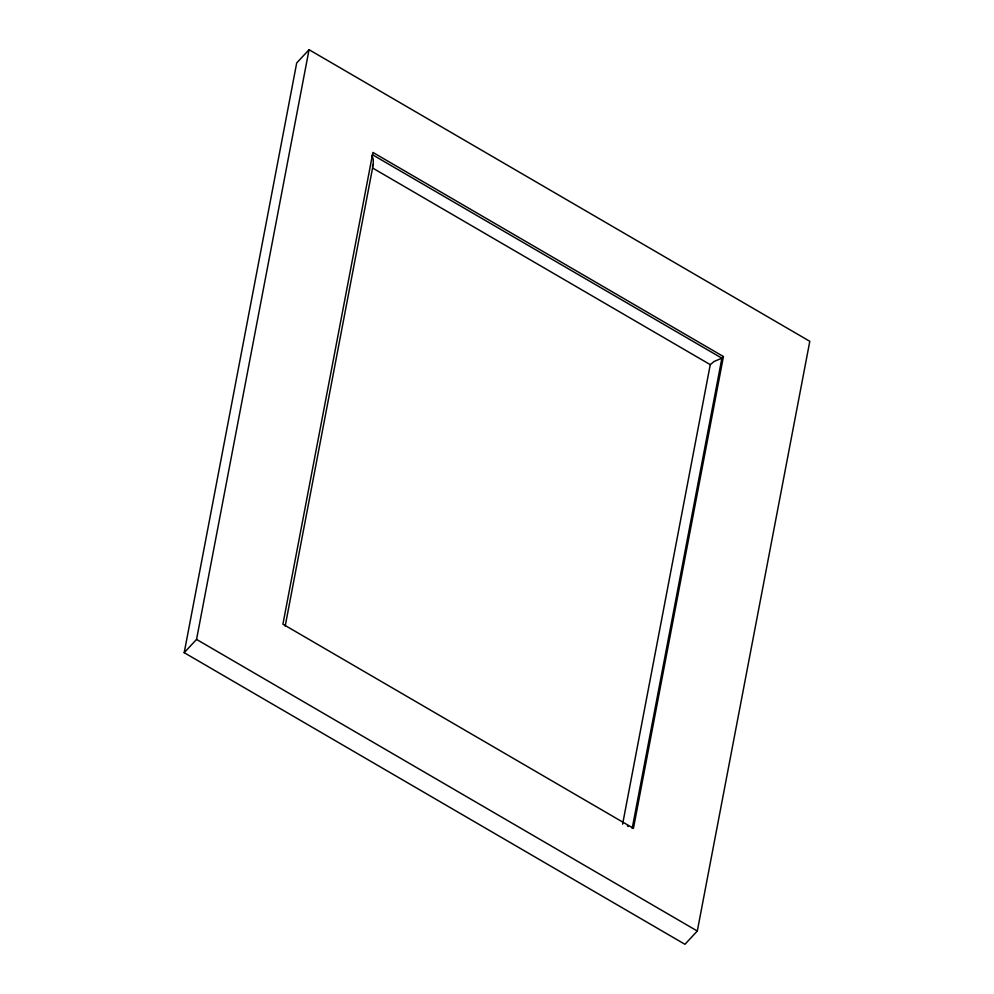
<?xml version="1.0" encoding="UTF-8"?>
<svg xmlns="http://www.w3.org/2000/svg" width="994" height="994" viewBox="0 0 994 994"><rect width="100%" height="100%" fill="white"/><g stroke="black" fill="none" stroke-linecap="round" stroke-linejoin="round"><path stroke-width="1.49" d="M285.191 626.083L373.284 164.246L373.247 159.388L371.992 155.362M184.201 652.685L296.697 62.97L309.047 49.7L809.799 341.315L697.303 931.03L684.953 944.3L184.201 652.685L196.551 639.415L309.047 49.7M622.604 824.175L710.263 364.649L714.052 361.493L721.892 358.2L723.433 356.548L372.912 152.417L282.917 624.182L633.439 828.313L723.433 356.548M632.184 828.462L721.892 358.2L372.7 154.853M373.284 164.246L372.427 166.296M627.376 825.977L628.307 826.486M372.787 168.123L710.263 364.649M196.551 639.415L697.303 931.03"/></g></svg>
